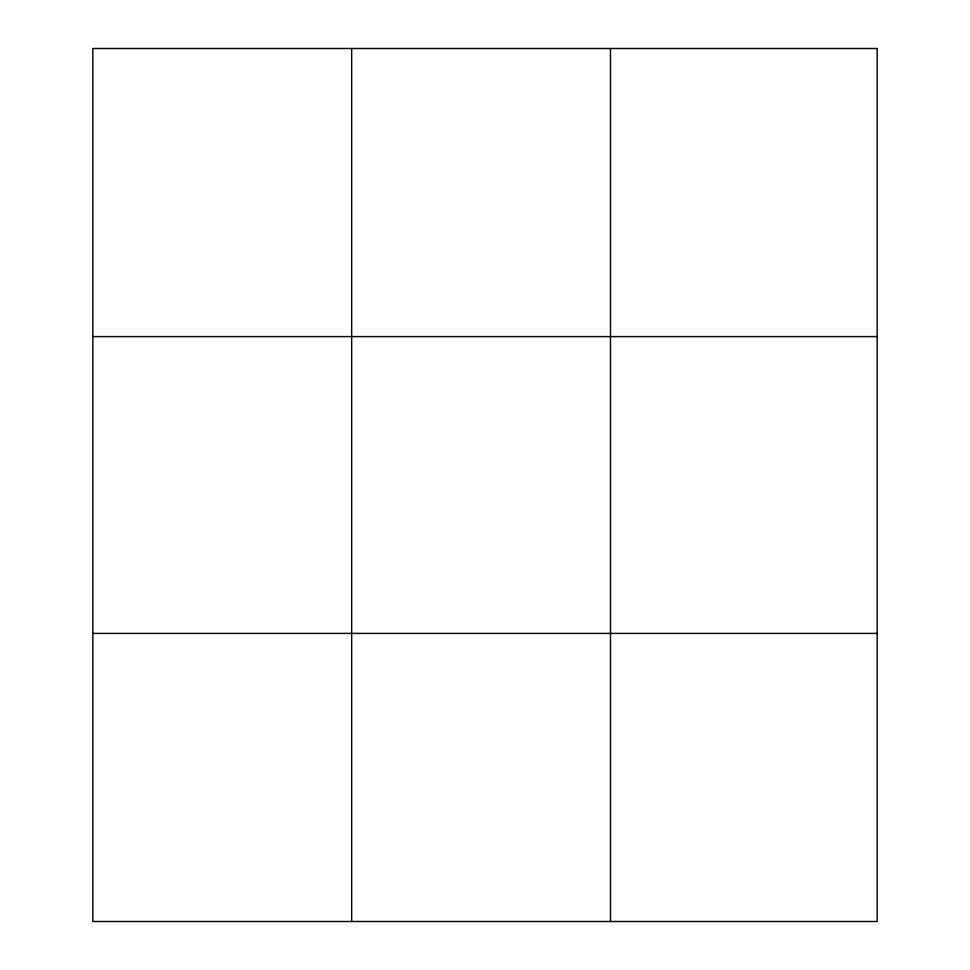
<?xml version="1.0" encoding="UTF-8"?>
<svg xmlns="http://www.w3.org/2000/svg" width="970" height="970" viewBox="0 0 970 970"><rect width="100%" height="100%" fill="white"/><g stroke="black" fill="none" stroke-linecap="round" stroke-linejoin="round"><path stroke-width="1.45" d="M351.661 48.5L351.661 921.5M610.494 48.5L610.494 921.5M92.841 336.59L877.159 336.59M92.841 633.41L877.159 633.41M877.159 48.5L877.159 921.5L92.841 921.5L92.841 48.5L877.159 48.5"/></g></svg>
